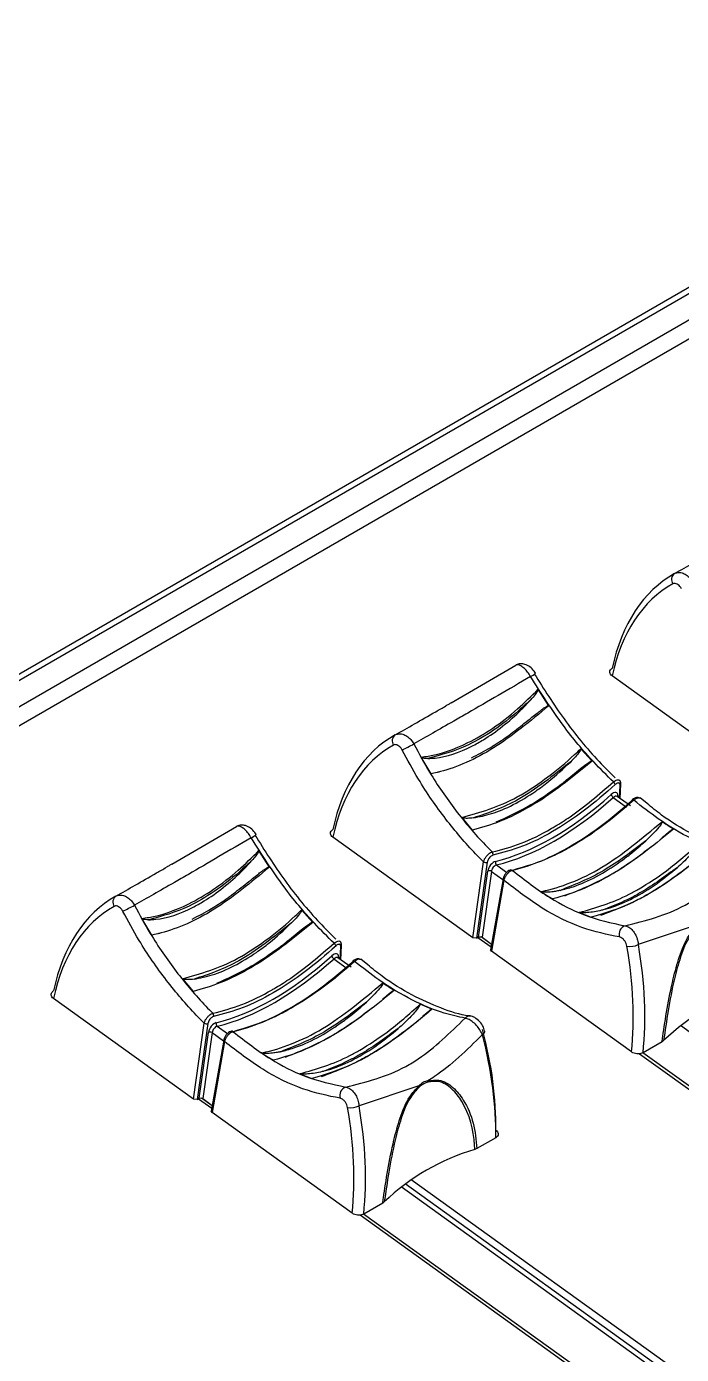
# Model space of a CAD drawing. Header units: inches. Extents: x 1.2 to 43.4, y 1.7 to 28.6.
# Drawn here: x 2.719 to 3.861, y 13.407 to 15.722 of the extents above; entities that cross this region are included whole.
import ezdxf

# ---------------------------------------------------------------- set-up
doc = ezdxf.new("R2010")
doc.units = ezdxf.units.IN
doc.header["$MEASUREMENT"] = 0

msp = doc.modelspace()

# ---------------------------------------------------------------- linework, layer by layer
for p, q in [((1.9331, 14.1474), (12.2427, 20.0989)), ((12.2883, 20.1138), (1.9681, 14.1561)), ((12.3238, 20.0882), (2.0037, 14.1305)), ((12.3361, 20.0625), (2.016, 14.1048)), ((3.4596, 14.5432), (3.5721, 14.6086)), ((3.9844, 14.4145), (3.7402, 14.5902)), ((3.6296, 14.538), (3.6113, 14.5668)), ((3.4066, 14.4486), (3.424, 14.4193)), ((3.7051, 14.4415), (3.6856, 14.4632)), ((3.7543, 14.376), (3.7555, 14.4011)), ((3.7422, 14.378), (3.7654, 14.3614)), ((3.7488, 14.3799), (3.7487, 14.38)), ((3.7719, 14.3633), (3.7488, 14.38)), ((3.7501, 14.3808), (3.75, 14.3791)), ((3.7531, 14.3769), (3.7542, 14.3991)), ((3.801, 14.3676), (3.7888, 14.3773)), ((3.4778, 14.3434), (3.4963, 14.321)), ((2.9725, 14.262), (3.085, 14.3274)), ((3.4973, 14.1333), (3.2531, 14.309)), ((3.1425, 14.2567), (3.1242, 14.2856)), ((3.4973, 14.1333), (3.5159, 14.2658)), ((3.5224, 14.2653), (3.5038, 14.1329)), ((3.507, 14.1348), (3.5232, 14.2499)), ((3.5296, 14.2493), (3.5135, 14.1343)), ((3.5296, 14.2493), (3.5497, 14.2349)), ((3.5387, 14.2606), (3.5566, 14.2476)), ((3.5499, 14.2362), (3.5282, 14.1127)), ((3.5512, 14.2337), (3.5295, 14.1102)), ((3.218, 14.1603), (3.1985, 14.182)), ((3.6828, 14.1776), (3.7035, 14.1694)), ((2.9195, 14.1674), (2.9369, 14.1381)), ((3.8902, 14.1564), (3.7858, 14.1215)), ((3.5038, 14.1329), (3.4973, 14.1333)), ((3.5038, 14.1329), (3.507, 14.1348)), ((3.506, 14.1341), (3.5291, 14.1175)), ((3.5135, 14.1343), (3.507, 14.1348)), ((3.5299, 14.122), (3.5115, 14.1352)), ((3.5135, 14.1343), (3.53, 14.1225)), ((3.263, 14.0996), (3.2629, 14.0979)), ((3.266, 14.0957), (3.267, 14.1179)), ((3.2672, 14.0948), (3.2684, 14.1199)), ((3.5295, 14.1102), (3.5282, 14.1127)), ((3.7738, 13.9345), (3.5295, 14.1102)), ((3.255, 14.0968), (3.2783, 14.0802)), ((3.2617, 14.0987), (3.2616, 14.0988)), ((3.2848, 14.0821), (3.2617, 14.0987)), ((3.3138, 14.0864), (3.3016, 14.0961)), ((2.9907, 14.0621), (3.0092, 14.0398)), ((3.0102, 13.8521), (2.7659, 14.0278)), ((3.4258, 14.0091), (3.4053, 14.0175)), ((3.0102, 13.8521), (3.0288, 13.9846)), ((3.0352, 13.9841), (3.0167, 13.8517)), ((3.0199, 13.8536), (3.0361, 13.9686)), ((3.0425, 13.9681), (3.0264, 13.8531)), ((3.0425, 13.9681), (3.0625, 13.9537)), ((3.0516, 13.9794), (3.0695, 13.9664)), ((3.518, 13.9707), (3.5179, 13.9709)), ((4.9335, 13.2079), (3.8593, 13.9803)), ((3.0628, 13.955), (3.0411, 13.8315)), ((3.0641, 13.9525), (3.0424, 13.829)), ((3.8271, 13.9522), (3.794, 13.9331)), ((3.8299, 13.9544), (3.8271, 13.9522)), ((3.788, 13.9314), (4.8561, 13.1633)), ((4.8606, 13.1659), (3.7937, 13.933)), ((3.1957, 13.8964), (3.2164, 13.8881)), ((3.4031, 13.8752), (3.2987, 13.8403)), ((3.0167, 13.8517), (3.0102, 13.8521)), ((3.0167, 13.8517), (3.0199, 13.8536)), ((3.0189, 13.8529), (3.042, 13.8363)), ((3.0264, 13.8531), (3.0199, 13.8536)), ((3.0428, 13.8408), (3.0243, 13.854)), ((3.0264, 13.8531), (3.0429, 13.8413)), ((3.0424, 13.829), (3.0411, 13.8315)), ((3.2867, 13.6533), (3.0424, 13.829)), ((3.5373, 13.785), (3.5042, 13.7659)), ((3.5042, 13.7659), (3.5006, 13.7643)), ((4.4658, 12.9379), (3.3897, 13.7117)), ((4.4463, 12.9267), (3.3722, 13.6991)), ((4.4541, 12.9312), (3.3791, 13.7043)), ((3.34, 13.671), (3.3069, 13.6519)), ((3.3428, 13.6732), (3.34, 13.671)), ((3.3009, 13.6502), (4.369, 12.8821)), ((4.3735, 12.8847), (3.3066, 13.6518))]:
    msp.add_line(p, q)
at = {"flags": 128}
for points in [[(3.7754, 14.3742), (3.7755, 14.3743), (3.7758, 14.3744), (3.7763, 14.3743), (3.7768, 14.3741), (3.7775, 14.3737), (3.7781, 14.3733)], [(3.2883, 14.093), (3.2884, 14.0931), (3.2887, 14.0932), (3.2892, 14.0931), (3.2897, 14.0929), (3.2903, 14.0925), (3.291, 14.0921)], [(3.5139, 13.9646), (3.5157, 13.9659), (3.517, 13.9672), (3.5178, 13.9685), (3.5181, 13.9698), (3.518, 13.9707)]]:
    msp.add_lwpolyline(points, dxfattribs=at)
for centre, radius, start, end in [((3.8568, 14.758), 0.0131, 127.1627, 213.8876), ((3.5784, 14.627), 0.0428, 297.3123, 310.9936), ((3.3697, 14.4768), 0.0131, 127.1627, 213.8876), ((2.7744, 15.647), 1.329, 296.8121, 297.8003), ((3.7358, 14.3968), 0.0106, 21.5845, 51.6607), ((3.7529, 14.4014), 0.00263, 298.4923, 353.1558), ((3.7481, 14.3865), 0.0103, 199.6556, 235.2354), ((3.7516, 14.3782), 0.00302, 120.5307, 150.5568), ((3.7762, 14.3736), 0.00101, 142.1057, 203.2652), ((3.0913, 14.3458), 0.0428, 297.3117, 310.9942), ((3.5197, 14.2715), 0.00675, 236.3111, 293.6493), ((3.5267, 14.2793), 0.00575, 341.6425, 41.8259), ((3.5422, 14.265), 0.0057, 162.5333, 231.1791), ((3.5259, 14.2437), 0.00675, 56.305, 113.6477), ((3.564, 14.2486), 0.00314, 46.5172, 100.386), ((3.5525, 14.236), 0.00267, 175.7005, 239.3017), ((2.8826, 14.1956), 0.0131, 127.1627, 213.8876), ((2.2872, 15.366), 1.3292, 296.8122, 297.8002), ((3.7678, 14.1395), 0.0157, 108.7615, 197.2764), ((3.2487, 14.1156), 0.0106, 21.5845, 51.6607), ((3.2609, 14.1053), 0.0103, 199.6556, 235.2354), ((3.2645, 14.097), 0.00302, 120.5307, 150.5568), ((3.2658, 14.1202), 0.00263, 298.5011, 353.138), ((3.7714, 14.1513), 0.033, 260.5466, 295.8416), ((3.2891, 14.0924), 0.00101, 142.1057, 203.2652), ((4.0969, 13.674), 0.3872, 106.3815, 133.6131), ((3.0325, 13.9903), 0.00675, 236.3015, 293.6544), ((3.0396, 13.998), 0.00575, 341.6425, 41.8259), ((3.0551, 13.9838), 0.0057, 162.5333, 231.1791), ((3.4916, 13.987), 0.0101, 83.982, 141.2628), ((3.0388, 13.9625), 0.00675, 56.3028, 113.6498), ((3.0769, 13.9674), 0.00314, 46.522, 100.3683), ((3.0654, 13.9548), 0.00267, 175.7005, 239.3017), ((3.2807, 13.8583), 0.0157, 108.7616, 197.2763), ((3.3835, 13.868), 0.0209, 14.7031, 20.0192), ((3.3956, 13.8833), 0.0231, 356.7505, 2.1963), ((3.2843, 13.8701), 0.033, 260.5444, 295.8428), ((3.6098, 13.3928), 0.3872, 106.3815, 133.6131)]:
    msp.add_arc(centre, radius, start, end)
for centre, major_axis, ratio, start_param, end_param in [((4.0809, 14.336), (-0.2278, 0.4346), 0.609477, 0.015514, 0.635757), ((4.0708, 14.3307), (-0.2206, 0.4222), 0.610422, 0.01635, 0.636592), ((3.5937, 14.0548), (-0.2278, 0.4346), 0.609477, 0.015514, 0.635757), ((3.5837, 14.0495), (-0.2206, 0.4222), 0.610422, 0.01635, 0.636592), ((3.6705, 14.6683), (0.2683, 0.3841), 0.513883, 3.664852, 4.283029), ((3.6738, 14.666), (0.2709, 0.3878), 0.513775, 3.664923, 4.2831), ((3.7403, 14.3747), (0.0079, 0.0113), 0.513883, 5.597097, 7.424621), ((3.7435, 14.3724), (0.00521, 0.00757), 0.519406, 6.272431, 7.420905), ((3.5329, 14.2549), (0.0079, 0.0113), 0.513883, 0.52326, 2.350784), ((3.5361, 14.2527), (0.00521, 0.00757), 0.519406, 0.519543, 2.347068), ((3.1066, 13.7736), (-0.2278, 0.4346), 0.609477, 0.015514, 0.635757), ((3.0966, 13.7683), (-0.2206, 0.4222), 0.610422, 0.01635, 0.636592), ((3.1834, 14.3871), (0.2683, 0.3841), 0.513883, 3.664852, 4.283029), ((3.2532, 14.0935), (0.0079, 0.0113), 0.513883, 5.597097, 7.424621), ((3.2564, 14.0912), (0.00521, 0.00757), 0.519406, 6.272431, 7.420905), ((3.3432, 14.2164), (-0.2821, 0.5398), 0.610422, 3.882904, 4.230235), ((3.3533, 14.2217), (-0.2893, 0.5523), 0.609678, 3.882247, 4.229577), ((3.1867, 14.3848), (0.2709, 0.3878), 0.513775, 3.664923, 4.2831), ((3.0458, 13.9737), (0.0079, 0.0113), 0.513883, 0.52326, 2.350784), ((3.049, 13.9715), (0.00521, 0.00757), 0.519406, 0.519543, 2.347068), ((3.0989, 14.0749), (-0.3312, 0.5282), 0.54393, 3.83737, 4.1847), ((3.1091, 14.0813), (-0.324, 0.5157), 0.54313, 3.836956, 4.184286), ((2.8561, 13.9352), (-0.2821, 0.5398), 0.610422, 3.882904, 4.230235), ((2.8662, 13.9405), (-0.2893, 0.5523), 0.609678, 3.882247, 4.229577)]:
    msp.add_ellipse(centre, major_axis=major_axis, ratio=ratio, start_param=start_param, end_param=end_param)
for points, knots in [([(3.8489, 14.7684), (3.8711, 14.781), (3.8979, 14.7963), (3.9313, 14.8155), (3.9372, 14.8189)], [0, 0, 0, 0, 0.8241731, 1, 1, 1, 1]), ([(3.8489, 14.7684), (3.8507, 14.7692), (3.8547, 14.7708), (3.862, 14.7701), (3.8695, 14.7665), (3.8764, 14.7606), (3.8797, 14.7552), (3.8814, 14.7526)], [0, 0, 0, 0, 0.178684, 0.389449, 0.593999, 0.796182, 1, 1, 1, 1]), ([(3.861, 14.742), (3.8602, 14.7434), (3.8586, 14.7461), (3.8553, 14.7492), (3.8518, 14.7511), (3.8485, 14.7517), (3.8468, 14.751), (3.846, 14.7507)], [0, 0, 0, 0, 0.200891, 0.401607, 0.606554, 0.819261, 1, 1, 1, 1]), ([(3.598, 14.589), (3.5963, 14.5917), (3.593, 14.597), (3.587, 14.6035), (3.581, 14.6079), (3.5758, 14.6098), (3.5733, 14.609), (3.5721, 14.6086)], [0, 0, 0, 0, 0.2038182, 0.4060011, 0.6105518, 0.8213159, 1, 1, 1, 1]), ([(3.6062, 14.5946), (3.6056, 14.5958), (3.6032, 14.6001), (3.5971, 14.606), (3.5888, 14.6106), (3.5805, 14.6114), (3.5747, 14.6105), (3.5725, 14.6087), (3.5723, 14.6085)], [0, 0, 0, 0, 0.09342, 0.344969, 0.591027, 0.79106, 0.975795, 1, 1, 1, 1]), ([(3.598, 14.589), (3.5601, 14.5669), (3.5126, 14.5392), (3.4447, 14.5002), (3.4162, 14.4839), (3.3943, 14.4714)], [0, 0, 0, 0, 0.481829, 0.603063, 1, 1, 1, 1]), ([(3.7424, 14.4051), (3.7309, 14.4165), (3.7005, 14.4467), (3.6499, 14.507), (3.6164, 14.5599), (3.598, 14.589)], [0, 0, 0, 0, 0.2158511, 0.5694059, 1, 1, 1, 1]), ([(3.6043, 14.5938), (3.6211, 14.5671), (3.6554, 14.5127), (3.7048, 14.4527), (3.7361, 14.4216), (3.7455, 14.4123)], [0, 0, 0, 0, 0.402745, 0.820823, 1, 1, 1, 1]), ([(3.7402, 14.5902), (3.7392, 14.591), (3.7371, 14.5928), (3.7358, 14.596), (3.7361, 14.5991), (3.7378, 14.6016), (3.7395, 14.6028), (3.7402, 14.6033)], [0, 0, 0, 0, 0.2148098, 0.4296771, 0.6442124, 0.8586116, 1, 1, 1, 1]), ([(3.4066, 14.4486), (3.4108, 14.4491), (3.4366, 14.4521), (3.4927, 14.4715), (3.5598, 14.5163), (3.5993, 14.555), (3.6113, 14.5668)], [0, 0, 0, 0, 0.066937, 0.41117, 0.821319, 1, 1, 1, 1]), ([(3.6113, 14.5668), (3.6114, 14.5667), (3.6114, 14.5665), (3.6114, 14.5658), (3.6105, 14.5634), (3.6068, 14.5583), (3.6031, 14.554), (3.6006, 14.5511)], [0, 0, 0, 0, 0.01315, 0.033536, 0.099382, 0.407963, 1, 1, 1, 1]), ([(3.6006, 14.5511), (3.5927, 14.5437), (3.5568, 14.5101), (3.4929, 14.466), (3.4421, 14.4524), (3.4188, 14.4461)], [0, 0, 0, 0, 0.132151, 0.602041, 1, 1, 1, 1]), ([(3.4188, 14.4461), (3.423, 14.4463), (3.4466, 14.4473), (3.4799, 14.4584), (3.531, 14.4871), (3.5674, 14.5156), (3.5944, 14.5444), (3.6006, 14.5511)], [0, 0, 0, 0, 0.07649, 0.432336, 0.5397206, 0.8933452, 1, 1, 1, 1]), ([(3.4596, 14.5432), (3.4588, 14.5427), (3.4568, 14.5416), (3.4532, 14.5396), (3.4507, 14.5381), (3.4501, 14.5377)], [0, 0, 0, 0, 0.350005, 0.8346426, 1, 1, 1, 1]), ([(3.3618, 14.4872), (3.3839, 14.4998), (3.4108, 14.5151), (3.4442, 14.5343), (3.4501, 14.5377)], [0, 0, 0, 0, 0.8241731, 1, 1, 1, 1]), ([(3.6296, 14.538), (3.5974, 14.5113), (3.5327, 14.4577), (3.4674, 14.4299), (3.4331, 14.4212), (3.4276, 14.42), (3.424, 14.4193)], [0, 0, 0, 0, 0.45231, 0.909806, 0.941019, 1, 1, 1, 1]), ([(3.5537, 14.4819), (3.5559, 14.4835), (3.5669, 14.4916), (3.5823, 14.5037), (3.5988, 14.5169), (3.6083, 14.5245), (3.6149, 14.5295), (3.6194, 14.5328), (3.6224, 14.5349), (3.6246, 14.5363), (3.626, 14.5371), (3.6271, 14.5376), (3.6278, 14.538), (3.6284, 14.5381), (3.6289, 14.5382), (3.6292, 14.5382), (3.6294, 14.5381), (3.6295, 14.538), (3.6296, 14.538), (3.6296, 14.538)], [0, 0, 0, 0, 0.091008, 0.455537, 0.633539, 0.753181, 0.833286, 0.886891, 0.922833, 0.947014, 0.963371, 0.974516, 0.982187, 0.987543, 0.993247, 0.995589, 0.997955, 0.99954, 1, 1, 1, 1]), ([(3.3739, 14.4608), (3.3731, 14.4622), (3.3715, 14.4649), (3.3682, 14.468), (3.3647, 14.4699), (3.3614, 14.4705), (3.3597, 14.4698), (3.3589, 14.4695)], [0, 0, 0, 0, 0.2008913, 0.4016064, 0.6065536, 0.8192615, 1, 1, 1, 1]), ([(3.3618, 14.4872), (3.3636, 14.488), (3.3676, 14.4896), (3.3748, 14.4889), (3.3824, 14.4853), (3.3893, 14.4794), (3.3926, 14.474), (3.3943, 14.4714)], [0, 0, 0, 0, 0.178684, 0.389448, 0.593999, 0.796182, 1, 1, 1, 1]), ([(3.3943, 14.4714), (3.4033, 14.4548), (3.4251, 14.4145), (3.4666, 14.3544), (3.5046, 14.3096), (3.527, 14.2872), (3.531, 14.2831)], [0, 0, 0, 0, 0.236391, 0.574704, 0.922829, 1, 1, 1, 1]), ([(3.4947, 14.4473), (3.5059, 14.453), (3.5253, 14.4628), (3.5452, 14.4762), (3.5537, 14.4819)], [0, 0, 0, 0, 0.575005, 1, 1, 1, 1]), ([(3.5159, 14.2658), (3.5113, 14.2705), (3.4884, 14.2934), (3.4488, 14.34), (3.406, 14.4017), (3.3831, 14.4438), (3.3739, 14.4608)], [0, 0, 0, 0, 0.0850769, 0.420491, 0.7656323, 1, 1, 1, 1]), ([(3.4188, 14.4461), (3.4169, 14.4462), (3.4132, 14.4463), (3.4093, 14.4466), (3.4071, 14.448), (3.4068, 14.4483), (3.4066, 14.4485), (3.4066, 14.4486)], [0, 0, 0, 0, 0.465904, 0.933711, 0.960503, 0.987533, 1, 1, 1, 1]), ([(3.4778, 14.3434), (3.5097, 14.3521), (3.5436, 14.3614), (3.6102, 14.3994), (3.6482, 14.4276), (3.6819, 14.4597), (3.6856, 14.4632)], [0, 0, 0, 0, 0.473156, 0.503815, 0.946372, 1, 1, 1, 1]), ([(3.6856, 14.4632), (3.6856, 14.4631), (3.6857, 14.463), (3.6857, 14.4626), (3.6854, 14.4611), (3.6824, 14.4563), (3.6764, 14.4491), (3.6707, 14.4433), (3.668, 14.4405)], [0, 0, 0, 0, 0.007106, 0.017077, 0.044401, 0.156017, 0.599108, 1, 1, 1, 1]), ([(3.7051, 14.4415), (3.6742, 14.4162), (3.6384, 14.3869), (3.5848, 14.355), (3.5447, 14.3346), (3.5122, 14.3255), (3.4963, 14.321)], [0, 0, 0, 0, 0.428705, 0.496172, 0.752972, 1, 1, 1, 1]), ([(3.668, 14.4405), (3.6373, 14.416), (3.5797, 14.3699), (3.5241, 14.3513), (3.4982, 14.3425)], [0, 0, 0, 0, 0.533598, 1, 1, 1, 1]), ([(3.4982, 14.3425), (3.5086, 14.3446), (3.5428, 14.3514), (3.5884, 14.3753), (3.635, 14.4097), (3.6551, 14.4285), (3.668, 14.4405)], [0, 0, 0, 0, 0.1942231, 0.6419527, 0.7712901, 1, 1, 1, 1]), ([(3.6514, 14.4012), (3.6536, 14.4029), (3.6646, 14.4118), (3.6787, 14.4235), (3.6922, 14.4341), (3.6972, 14.4377), (3.6996, 14.4393), (3.7012, 14.4403), (3.7024, 14.4409), (3.7032, 14.4413), (3.7038, 14.4415), (3.7043, 14.4417), (3.7047, 14.4416), (3.705, 14.4416), (3.7051, 14.4415), (3.7051, 14.4415)], [0, 0, 0, 0, 0.129537, 0.648393, 0.820161, 0.877621, 0.916415, 0.942711, 0.960625, 0.972933, 0.981482, 0.990418, 0.994075, 0.997767, 1, 1, 1, 1]), ([(3.531, 14.2831), (3.5476, 14.2874), (3.5807, 14.296), (3.6184, 14.3148), (3.6471, 14.3316), (3.6834, 14.3545), (3.7172, 14.3835), (3.7424, 14.4051)], [0, 0, 0, 0, 0.24841, 0.496821, 0.527006, 0.647843, 1, 1, 1, 1]), ([(3.7457, 14.4007), (3.7279, 14.3851), (3.6917, 14.3535), (3.6369, 14.3177), (3.5827, 14.2906), (3.5492, 14.2819), (3.5322, 14.2774)], [0, 0, 0, 0, 0.247957, 0.503298, 0.748099, 1, 1, 1, 1]), ([(3.5378, 14.3354), (3.5563, 14.3438), (3.5794, 14.3543), (3.6177, 14.3772), (3.637, 14.3909), (3.6514, 14.4012)], [0, 0, 0, 0, 0.499888, 0.626785, 1, 1, 1, 1]), ([(3.7424, 14.4051), (3.7435, 14.406), (3.7458, 14.4078), (3.749, 14.4091), (3.7515, 14.4093), (3.7525, 14.4084), (3.7529, 14.4081)], [0, 0, 0, 0, 0.267157, 0.534214, 0.800947, 1, 1, 1, 1]), ([(3.7542, 14.3991), (3.7542, 14.3996), (3.7541, 14.4008), (3.7535, 14.4024), (3.7521, 14.4034), (3.7502, 14.4034), (3.7479, 14.4026), (3.7464, 14.4013), (3.7457, 14.4007)], [0, 0, 0, 0, 0.108565, 0.292192, 0.471515, 0.64789, 0.823949, 1, 1, 1, 1]), ([(3.7529, 14.4081), (3.7531, 14.408), (3.7534, 14.4079), (3.7535, 14.4076), (3.7535, 14.4075)], [0, 0, 0, 0, 0.725023, 1, 1, 1, 1]), ([(3.7554, 14.4011), (3.7555, 14.4013), (3.7558, 14.4028), (3.755, 14.4052), (3.754, 14.4076), (3.753, 14.4082), (3.753, 14.4082)], [0, 0, 0, 0, 0.065464, 0.570668, 0.989155, 1, 1, 1, 1]), ([(3.7886, 14.3764), (3.7886, 14.3765), (3.7879, 14.3774), (3.7856, 14.3781), (3.7825, 14.3782), (3.7792, 14.377), (3.7767, 14.3756), (3.7755, 14.3743), (3.7754, 14.3742)], [0, 0, 0, 0, 0.020723, 0.241934, 0.444686, 0.678763, 0.982522, 1, 1, 1, 1]), ([(3.7883, 14.3767), (3.7877, 14.377), (3.7863, 14.3776), (3.7832, 14.3768), (3.7804, 14.3752), (3.7787, 14.3737), (3.7781, 14.3733)], [0, 0, 0, 0, 0.272882, 0.566365, 0.859063, 1, 1, 1, 1]), ([(3.5612, 14.2496), (3.5775, 14.2541), (3.6106, 14.2632), (3.6642, 14.2901), (3.7198, 14.3259), (3.7566, 14.3573), (3.7753, 14.3732)], [0, 0, 0, 0, 0.243756, 0.494258, 0.743515, 1, 1, 1, 1]), ([(3.7781, 14.3733), (3.7599, 14.3577), (3.7235, 14.3267), (3.6844, 14.3014), (3.6554, 14.2851), (3.6202, 14.2667), (3.5891, 14.2576), (3.5662, 14.2509)], [0, 0, 0, 0, 0.252922, 0.505843, 0.535964, 0.656537, 1, 1, 1, 1]), ([(3.9709, 14.2745), (3.9589, 14.2771), (3.9292, 14.2835), (3.8785, 14.3047), (3.8256, 14.3358), (3.7922, 14.3622), (3.7781, 14.3733)], [0, 0, 0, 0, 0.196947, 0.486123, 0.783684, 1, 1, 1, 1]), ([(3.9799, 14.2785), (3.979, 14.2785), (3.9632, 14.2797), (3.9289, 14.2912), (3.8783, 14.3139), (3.835, 14.3399), (3.8094, 14.3608), (3.801, 14.3676)], [0, 0, 0, 0, 0.016399, 0.300191, 0.579937, 0.861129, 1, 1, 1, 1]), ([(3.4982, 14.3425), (3.4963, 14.3423), (3.4928, 14.3419), (3.4883, 14.3417), (3.485, 14.3417), (3.4827, 14.3419), (3.4812, 14.3421), (3.4801, 14.3423), (3.4794, 14.3425), (3.4788, 14.3427), (3.4783, 14.3429), (3.478, 14.3431), (3.4779, 14.3433), (3.4778, 14.3433), (3.4778, 14.3434)], [0, 0, 0, 0, 0.2985047, 0.5281948, 0.683025, 0.7873198, 0.8575989, 0.9050405, 0.9371795, 0.9591206, 0.9814296, 0.9901983, 0.9968866, 1, 1, 1, 1]), ([(3.616, 14.214), (3.6165, 14.2141), (3.6333, 14.2175), (3.6683, 14.2283), (3.7391, 14.2624), (3.7922, 14.3067), (3.8271, 14.3359)], [0, 0, 0, 0, 0.007573, 0.255601, 0.510613, 1, 1, 1, 1]), ([(3.8271, 14.3359), (3.8271, 14.3358), (3.8272, 14.3357), (3.8273, 14.3355), (3.8272, 14.3346), (3.8256, 14.3314), (3.8169, 14.3198), (3.8069, 14.3103), (3.7989, 14.3026)], [0, 0, 0, 0, 0.0044364, 0.0101614, 0.020993, 0.0680589, 0.2539995, 1, 1, 1, 1]), ([(3.8471, 14.3228), (3.8466, 14.3231), (3.8406, 14.3268), (3.8339, 14.3312), (3.8277, 14.3354), (3.8271, 14.3359)], [0, 0, 0, 0, 0.066272, 0.901769, 1, 1, 1, 1]), ([(3.1109, 14.3078), (3.0729, 14.2857), (3.0255, 14.258), (2.9576, 14.219), (2.929, 14.2027), (2.9071, 14.1902)], [0, 0, 0, 0, 0.481827, 0.603063, 1, 1, 1, 1]), ([(3.1109, 14.3078), (3.1092, 14.3104), (3.1059, 14.3158), (3.0999, 14.3223), (3.0939, 14.3267), (3.0887, 14.3286), (3.0862, 14.3278), (3.085, 14.3274)], [0, 0, 0, 0, 0.2038182, 0.4060011, 0.6105518, 0.8213159, 1, 1, 1, 1]), ([(3.1191, 14.3134), (3.1185, 14.3146), (3.1161, 14.3189), (3.11, 14.3248), (3.1017, 14.3294), (3.0934, 14.3302), (3.0876, 14.3293), (3.0854, 14.3275), (3.0852, 14.3273)], [0, 0, 0, 0, 0.09342, 0.344968, 0.591023, 0.791061, 0.975795, 1, 1, 1, 1]), ([(3.2553, 14.1239), (3.2438, 14.1353), (3.2134, 14.1655), (3.1628, 14.2258), (3.1293, 14.2787), (3.1109, 14.3078)], [0, 0, 0, 0, 0.2158511, 0.5694059, 1, 1, 1, 1]), ([(3.1172, 14.3126), (3.134, 14.2859), (3.1683, 14.2315), (3.2177, 14.1715), (3.249, 14.1404), (3.2584, 14.131)], [0, 0, 0, 0, 0.402745, 0.820823, 1, 1, 1, 1]), ([(3.2531, 14.309), (3.252, 14.3098), (3.25, 14.3116), (3.2487, 14.3148), (3.249, 14.3179), (3.2507, 14.3204), (3.2524, 14.3216), (3.2531, 14.322)], [0, 0, 0, 0, 0.214805, 0.429667, 0.644197, 0.858591, 1, 1, 1, 1]), ([(3.8471, 14.3228), (3.8165, 14.2979), (3.7798, 14.268), (3.7284, 14.2374), (3.6873, 14.2161), (3.655, 14.2066), (3.6365, 14.2012)], [0, 0, 0, 0, 0.420319, 0.505078, 0.717722, 1, 1, 1, 1]), ([(3.8268, 14.3075), (3.8281, 14.3087), (3.831, 14.3112), (3.8351, 14.3148), (3.8388, 14.3177), (3.8413, 14.3197), (3.843, 14.321), (3.8443, 14.3218), (3.8451, 14.3223), (3.8458, 14.3227), (3.8464, 14.3229), (3.8467, 14.3229), (3.8469, 14.3229), (3.847, 14.3229), (3.8471, 14.3228)], [0, 0, 0, 0, 0.2063473, 0.4629406, 0.6361639, 0.7532427, 0.8325626, 0.8865078, 0.9234134, 0.9489078, 0.9755105, 0.9861402, 0.9949405, 1, 1, 1, 1]), ([(2.9195, 14.1674), (2.9237, 14.1679), (2.9495, 14.1709), (3.0056, 14.1903), (3.0727, 14.2351), (3.1122, 14.2738), (3.1242, 14.2856)], [0, 0, 0, 0, 0.066937, 0.41117, 0.821319, 1, 1, 1, 1]), ([(3.1242, 14.2856), (3.1242, 14.2855), (3.1243, 14.2853), (3.1243, 14.2846), (3.1234, 14.2822), (3.1197, 14.2771), (3.116, 14.2727), (3.1135, 14.2699)], [0, 0, 0, 0, 0.01315, 0.033537, 0.099384, 0.407973, 1, 1, 1, 1]), ([(3.7989, 14.3026), (3.7743, 14.2838), (3.7239, 14.2453), (3.6747, 14.226), (3.6494, 14.2161)], [0, 0, 0, 0, 0.4879746, 1, 1, 1, 1]), ([(3.6494, 14.2161), (3.6569, 14.2181), (3.6903, 14.227), (3.7326, 14.2499), (3.7752, 14.2817), (3.7899, 14.2947), (3.7989, 14.3026)], [0, 0, 0, 0, 0.156722, 0.702166, 0.818098, 1, 1, 1, 1]), ([(3.6578, 14.2068), (3.6829, 14.2169), (3.7139, 14.2293), (3.7678, 14.2616), (3.7955, 14.2826), (3.817, 14.2988)], [0, 0, 0, 0, 0.491015, 0.605204, 1, 1, 1, 1]), ([(3.6828, 14.1776), (3.7115, 14.1859), (3.7457, 14.1957), (3.7973, 14.2245), (3.8386, 14.2512), (3.8733, 14.2818), (3.8924, 14.2987)], [0, 0, 0, 0, 0.422732, 0.503535, 0.726272, 1, 1, 1, 1]), ([(3.9129, 14.2903), (3.8955, 14.2754), (3.8606, 14.2458), (3.8232, 14.2212), (3.7952, 14.205), (3.7588, 14.1856), (3.7272, 14.1763), (3.7035, 14.1694)], [0, 0, 0, 0, 0.242688, 0.485373, 0.515757, 0.637392, 1, 1, 1, 1]), ([(3.8924, 14.2987), (3.8924, 14.2987), (3.8925, 14.2986), (3.8926, 14.2984), (3.8926, 14.2979), (3.8917, 14.2958), (3.886, 14.2878), (3.8733, 14.2736), (3.8609, 14.2624), (3.854, 14.2563)], [0, 0, 0, 0, 0.003019, 0.006719, 0.013209, 0.034271, 0.132438, 0.522421, 1, 1, 1, 1]), ([(3.1135, 14.2699), (3.1056, 14.2625), (3.0696, 14.2289), (3.0058, 14.1848), (2.955, 14.1712), (2.9317, 14.1649)], [0, 0, 0, 0, 0.132153, 0.602041, 1, 1, 1, 1]), ([(2.9317, 14.1649), (2.9359, 14.1651), (2.9595, 14.1661), (2.9928, 14.1772), (3.0439, 14.2059), (3.0803, 14.2344), (3.1073, 14.2632), (3.1135, 14.2699)], [0, 0, 0, 0, 0.07649, 0.432335, 0.53972, 0.893344, 1, 1, 1, 1]), ([(2.9725, 14.262), (2.9717, 14.2615), (2.9697, 14.2604), (2.9661, 14.2584), (2.9636, 14.2569), (2.9629, 14.2565)], [0, 0, 0, 0, 0.350005, 0.8346426, 1, 1, 1, 1]), ([(3.5159, 14.2658), (3.5163, 14.2672), (3.5171, 14.2698), (3.5196, 14.2741), (3.5227, 14.2779), (3.5263, 14.281), (3.5291, 14.2826), (3.5306, 14.283), (3.531, 14.2831)], [0, 0, 0, 0, 0.186973, 0.374492, 0.560672, 0.743139, 0.921853, 1, 1, 1, 1]), ([(3.5322, 14.2774), (3.5319, 14.2774), (3.5309, 14.2771), (3.5289, 14.276), (3.5266, 14.2739), (3.5245, 14.2712), (3.523, 14.2681), (3.5226, 14.2662), (3.5224, 14.2653)], [0, 0, 0, 0, 0.077735, 0.255453, 0.437193, 0.623379, 0.811728, 1, 1, 1, 1]), ([(3.7205, 14.1728), (3.7485, 14.1834), (3.8025, 14.2039), (3.8605, 14.2484), (3.8884, 14.2698)], [0, 0, 0, 0, 0.517847, 1, 1, 1, 1]), ([(3.7628, 14.1544), (3.7981, 14.1632), (3.841, 14.1739), (3.9112, 14.2167), (3.9444, 14.2488), (3.9709, 14.2745)], [0, 0, 0, 0, 0.482262, 0.585618, 1, 1, 1, 1]), ([(2.8747, 14.206), (2.8968, 14.2186), (2.9237, 14.2339), (2.9571, 14.2531), (2.9629, 14.2565)], [0, 0, 0, 0, 0.8241731, 1, 1, 1, 1]), ([(3.1425, 14.2567), (3.1103, 14.2301), (3.0456, 14.1765), (2.9803, 14.1487), (2.946, 14.14), (2.9405, 14.1388), (2.9369, 14.1381)], [0, 0, 0, 0, 0.45231, 0.909806, 0.941019, 1, 1, 1, 1]), ([(3.0665, 14.2007), (3.0687, 14.2023), (3.0798, 14.2104), (3.0952, 14.2225), (3.1117, 14.2357), (3.1212, 14.2433), (3.1278, 14.2483), (3.1323, 14.2516), (3.1353, 14.2537), (3.1375, 14.2551), (3.1389, 14.2559), (3.14, 14.2564), (3.1407, 14.2567), (3.1413, 14.2569), (3.1418, 14.257), (3.1421, 14.257), (3.1423, 14.2569), (3.1424, 14.2568), (3.1425, 14.2568), (3.1425, 14.2567)], [0, 0, 0, 0, 0.091008, 0.455542, 0.633539, 0.753181, 0.833286, 0.886891, 0.922833, 0.947014, 0.963371, 0.974516, 0.982187, 0.987543, 0.993247, 0.995589, 0.997955, 0.99954, 1, 1, 1, 1]), ([(3.5635, 14.2515), (3.563, 14.2515), (3.5612, 14.2513), (3.5582, 14.2493), (3.5545, 14.2459), (3.5515, 14.2413), (3.55, 14.2379), (3.5499, 14.2363), (3.5499, 14.2362)], [0, 0, 0, 0, 0.074045, 0.270457, 0.511224, 0.746673, 0.985225, 1, 1, 1, 1]), ([(3.5662, 14.2509), (3.5651, 14.2505), (3.5629, 14.2498), (3.5594, 14.2472), (3.5561, 14.2437), (3.5534, 14.2396), (3.5518, 14.2362), (3.5513, 14.2343), (3.5512, 14.2337)], [0, 0, 0, 0, 0.18149, 0.362963, 0.544428, 0.726215, 0.908502, 1, 1, 1, 1]), ([(3.5662, 14.2509), (3.5879, 14.2341), (3.6288, 14.2026), (3.6958, 14.1688), (3.7388, 14.1595), (3.7628, 14.1544)], [0, 0, 0, 0, 0.334741, 0.629277, 1, 1, 1, 1]), ([(3.7277, 14.1831), (3.7307, 14.184), (3.7597, 14.1928), (3.8032, 14.2149), (3.8422, 14.2466), (3.854, 14.2563)], [0, 0, 0, 0, 0.073059, 0.718365, 1, 1, 1, 1]), ([(3.854, 14.2563), (3.8329, 14.2408), (3.806, 14.2211), (3.7637, 14.1978), (3.7429, 14.1893), (3.7277, 14.1831)], [0, 0, 0, 0, 0.497033, 0.634013, 1, 1, 1, 1]), ([(3.7528, 14.1349), (3.7312, 14.1393), (3.6871, 14.1485), (3.6182, 14.1821), (3.5734, 14.2166), (3.5512, 14.2337)], [0, 0, 0, 0, 0.327407, 0.667082, 1, 1, 1, 1]), ([(3.6494, 14.2161), (3.6474, 14.2157), (3.6426, 14.2146), (3.6359, 14.2136), (3.6298, 14.2131), (3.6257, 14.213), (3.6228, 14.213), (3.6207, 14.2131), (3.6193, 14.2132), (3.6183, 14.2133), (3.6175, 14.2135), (3.6169, 14.2136), (3.6165, 14.2137), (3.6162, 14.2138), (3.616, 14.2139), (3.616, 14.2139), (3.616, 14.214)], [0, 0, 0, 0, 0.190855, 0.45332, 0.63018, 0.749414, 0.829903, 0.884355, 0.921315, 0.946527, 0.963861, 0.980073, 0.988475, 0.994452, 0.998622, 1, 1, 1, 1]), ([(2.8747, 14.206), (2.8765, 14.2068), (2.8805, 14.2084), (2.8877, 14.2077), (2.8953, 14.2041), (2.9022, 14.1982), (2.9055, 14.1928), (2.9071, 14.1902)], [0, 0, 0, 0, 0.1786841, 0.3894482, 0.5939989, 0.7961818, 1, 1, 1, 1]), ([(3.0076, 14.1661), (3.0188, 14.1718), (3.0381, 14.1816), (3.0581, 14.195), (3.0665, 14.2007)], [0, 0, 0, 0, 0.575005, 1, 1, 1, 1]), ([(3.616, 14.214), (3.6165, 14.2136), (3.6228, 14.2095), (3.6297, 14.2052), (3.636, 14.2016), (3.6365, 14.2012)], [0, 0, 0, 0, 0.082514, 0.920632, 1, 1, 1, 1]), ([(2.8868, 14.1796), (2.886, 14.181), (2.8844, 14.1837), (2.8811, 14.1868), (2.8776, 14.1887), (2.8743, 14.1893), (2.8726, 14.1886), (2.8717, 14.1883)], [0, 0, 0, 0, 0.200892, 0.401607, 0.606554, 0.819262, 1, 1, 1, 1]), ([(3.0288, 13.9846), (3.0242, 13.9893), (3.0013, 14.0122), (2.9617, 14.0588), (2.9189, 14.1205), (2.896, 14.1626), (2.8868, 14.1796)], [0, 0, 0, 0, 0.085077, 0.420491, 0.765632, 1, 1, 1, 1]), ([(2.9071, 14.1902), (2.9161, 14.1736), (2.938, 14.1333), (2.9795, 14.0732), (3.0175, 14.0284), (3.0398, 14.0059), (3.0439, 14.0019)], [0, 0, 0, 0, 0.236391, 0.574704, 0.922829, 1, 1, 1, 1]), ([(2.9907, 14.0621), (3.0225, 14.0709), (3.0565, 14.0802), (3.1231, 14.1182), (3.1611, 14.1464), (3.1948, 14.1785), (3.1985, 14.182)], [0, 0, 0, 0, 0.473154, 0.503813, 0.94637, 1, 1, 1, 1]), ([(3.1985, 14.182), (3.1985, 14.1819), (3.1986, 14.1818), (3.1986, 14.1813), (3.1983, 14.1799), (3.1953, 14.1751), (3.1893, 14.1679), (3.1836, 14.1621), (3.1808, 14.1593)], [0, 0, 0, 0, 0.007109, 0.017072, 0.044408, 0.156022, 0.59911, 1, 1, 1, 1]), ([(3.7277, 14.1831), (3.7257, 14.1825), (3.7154, 14.1797), (3.7038, 14.1777), (3.6929, 14.1771), (3.6899, 14.1771), (3.6878, 14.1771), (3.6864, 14.1772), (3.6853, 14.1772), (3.6846, 14.1773), (3.684, 14.1774), (3.6835, 14.1774), (3.6831, 14.1775), (3.6829, 14.1776), (3.6828, 14.1776), (3.6828, 14.1776)], [0, 0, 0, 0, 0.143512, 0.718436, 0.80889, 0.869845, 0.911035, 0.938984, 0.958071, 0.971196, 0.980339, 0.99011, 0.994048, 0.998029, 1, 1, 1, 1]), ([(3.7035, 14.1694), (3.7035, 14.1694), (3.7033, 14.1694), (3.7033, 14.1695), (3.7035, 14.1697), (3.7044, 14.17), (3.7054, 14.1701), (3.7059, 14.1702)], [0, 0, 0, 0, 0.030353, 0.072713, 0.186495, 0.640484, 1, 1, 1, 1]), ([(2.9317, 14.1649), (2.9298, 14.165), (2.9261, 14.1651), (2.9222, 14.1654), (2.92, 14.1668), (2.9197, 14.1671), (2.9195, 14.1673), (2.9195, 14.1674)], [0, 0, 0, 0, 0.465904, 0.933711, 0.960503, 0.987533, 1, 1, 1, 1]), ([(3.218, 14.1603), (3.187, 14.135), (3.1512, 14.1057), (3.0977, 14.0738), (3.0576, 14.0534), (3.0251, 14.0442), (3.0092, 14.0398)], [0, 0, 0, 0, 0.428706, 0.496172, 0.75297, 1, 1, 1, 1]), ([(3.1808, 14.1593), (3.1501, 14.1348), (3.0926, 14.0887), (3.037, 14.07), (3.0111, 14.0613)], [0, 0, 0, 0, 0.533598, 1, 1, 1, 1]), ([(3.0111, 14.0613), (3.0215, 14.0634), (3.0557, 14.0702), (3.1013, 14.0941), (3.1479, 14.1285), (3.168, 14.1473), (3.1808, 14.1593)], [0, 0, 0, 0, 0.1942231, 0.6419527, 0.7712901, 1, 1, 1, 1]), ([(3.1643, 14.12), (3.1665, 14.1217), (3.1775, 14.1306), (3.1916, 14.1423), (3.2051, 14.1529), (3.2101, 14.1565), (3.2124, 14.1581), (3.2141, 14.1591), (3.2152, 14.1597), (3.2161, 14.1601), (3.2167, 14.1603), (3.2172, 14.1604), (3.2176, 14.1604), (3.2178, 14.1604), (3.2179, 14.1603), (3.218, 14.1603)], [0, 0, 0, 0, 0.129537, 0.648393, 0.820161, 0.877621, 0.916415, 0.942711, 0.960625, 0.972933, 0.981482, 0.990418, 0.994075, 0.997767, 1, 1, 1, 1]), ([(3.7628, 14.1544), (3.7645, 14.154), (3.7684, 14.153), (3.7746, 14.1483), (3.7803, 14.1408), (3.7841, 14.1319), (3.7855, 14.1252), (3.7858, 14.122), (3.7858, 14.1215)], [0, 0, 0, 0, 0.155397, 0.361998, 0.574133, 0.787347, 0.968028, 1, 1, 1, 1]), ([(3.8271, 13.9522), (3.8275, 13.9552), (3.8326, 13.9888), (3.8401, 14.0395), (3.8568, 14.1005), (3.8706, 14.1352), (3.8846, 14.1503), (3.8902, 14.1564)], [0, 0, 0, 0, 0.047044, 0.53055, 0.70693, 0.883364, 1, 1, 1, 1]), ([(3.8908, 14.1545), (3.8854, 14.1486), (3.8719, 14.1338), (3.8586, 14.0998), (3.8467, 14.0556), (3.8374, 14.0053), (3.8324, 13.9714), (3.8299, 13.9544)], [0, 0, 0, 0, 0.114746, 0.290046, 0.466605, 0.73294, 1, 1, 1, 1]), ([(3.0439, 14.0019), (3.0605, 14.0062), (3.0936, 14.0148), (3.1313, 14.0336), (3.16, 14.0504), (3.1963, 14.0733), (3.2301, 14.1023), (3.2553, 14.1239)], [0, 0, 0, 0, 0.24841, 0.496821, 0.527006, 0.647843, 1, 1, 1, 1]), ([(3.2553, 14.1239), (3.2564, 14.1248), (3.2587, 14.1266), (3.2619, 14.1279), (3.2644, 14.1281), (3.2654, 14.1272), (3.2658, 14.1269)], [0, 0, 0, 0, 0.267157, 0.534214, 0.800947, 1, 1, 1, 1]), ([(3.267, 14.1179), (3.267, 14.1184), (3.267, 14.1196), (3.2664, 14.1212), (3.265, 14.1222), (3.2631, 14.1222), (3.2608, 14.1214), (3.2593, 14.1201), (3.2586, 14.1195)], [0, 0, 0, 0, 0.108565, 0.292192, 0.471515, 0.64789, 0.823949, 1, 1, 1, 1]), ([(3.2658, 14.1269), (3.266, 14.1268), (3.2663, 14.1267), (3.2664, 14.1264), (3.2664, 14.1263)], [0, 0, 0, 0, 0.725023, 1, 1, 1, 1]), ([(3.2683, 14.1199), (3.2684, 14.1201), (3.2686, 14.1216), (3.2679, 14.124), (3.2669, 14.1264), (3.2659, 14.127), (3.2659, 14.127)], [0, 0, 0, 0, 0.065464, 0.570668, 0.989155, 1, 1, 1, 1]), ([(3.766, 14.1187), (3.7656, 14.1203), (3.7648, 14.1235), (3.7622, 14.1281), (3.759, 14.1319), (3.7557, 14.1342), (3.7537, 14.1347), (3.7528, 14.1349)], [0, 0, 0, 0, 0.214993, 0.430066, 0.642162, 0.846827, 1, 1, 1, 1]), ([(3.2586, 14.1195), (3.2408, 14.1039), (3.2046, 14.0722), (3.1498, 14.0365), (3.0955, 14.0094), (3.0621, 14.0007), (3.0451, 13.9962)], [0, 0, 0, 0, 0.247955, 0.503298, 0.748099, 1, 1, 1, 1]), ([(3.0507, 14.0542), (3.0692, 14.0626), (3.0923, 14.0731), (3.1306, 14.096), (3.1499, 14.1097), (3.1643, 14.12)], [0, 0, 0, 0, 0.499888, 0.626785, 1, 1, 1, 1]), ([(3.0741, 13.9684), (3.0904, 13.9729), (3.1235, 13.982), (3.1771, 14.0089), (3.2327, 14.0447), (3.2695, 14.0761), (3.2882, 14.092)], [0, 0, 0, 0, 0.243756, 0.494258, 0.743515, 1, 1, 1, 1]), ([(3.291, 14.0921), (3.2728, 14.0765), (3.2364, 14.0455), (3.1973, 14.0202), (3.1683, 14.0039), (3.133, 13.9855), (3.102, 13.9764), (3.079, 13.9697)], [0, 0, 0, 0, 0.252922, 0.505843, 0.535964, 0.656537, 1, 1, 1, 1]), ([(3.3015, 14.0952), (3.3015, 14.0953), (3.3007, 14.0962), (3.2985, 14.0969), (3.2954, 14.097), (3.2921, 14.0958), (3.2896, 14.0944), (3.2884, 14.0931), (3.2883, 14.093)], [0, 0, 0, 0, 0.020724, 0.241916, 0.444702, 0.678784, 0.98255, 1, 1, 1, 1]), ([(3.3012, 14.0955), (3.3006, 14.0957), (3.2992, 14.0964), (3.2961, 14.0956), (3.2932, 14.094), (3.2916, 14.0925), (3.291, 14.0921)], [0, 0, 0, 0, 0.272882, 0.566365, 0.859063, 1, 1, 1, 1]), ([(3.4838, 13.9933), (3.4718, 13.9959), (3.442, 14.0023), (3.3914, 14.0235), (3.3385, 14.0546), (3.3051, 14.081), (3.291, 14.0921)], [0, 0, 0, 0, 0.196947, 0.486123, 0.783684, 1, 1, 1, 1]), ([(3.4928, 13.9973), (3.4919, 13.9973), (3.4761, 13.9985), (3.4418, 14.01), (3.3912, 14.0327), (3.3479, 14.0587), (3.3223, 14.0795), (3.3138, 14.0864)], [0, 0, 0, 0, 0.016399, 0.300191, 0.579937, 0.861129, 1, 1, 1, 1]), ([(3.0111, 14.0613), (3.0091, 14.0611), (3.0057, 14.0607), (3.0012, 14.0605), (2.9979, 14.0605), (2.9956, 14.0607), (2.9941, 14.0609), (2.993, 14.0611), (2.9922, 14.0613), (2.9917, 14.0615), (2.9912, 14.0617), (2.9909, 14.0619), (2.9908, 14.062), (2.9907, 14.0621), (2.9907, 14.0621)], [0, 0, 0, 0, 0.298505, 0.528196, 0.683026, 0.787321, 0.8576, 0.905027, 0.937181, 0.959122, 0.981431, 0.990199, 0.996888, 1, 1, 1, 1]), ([(3.1288, 13.9327), (3.1293, 13.9328), (3.1462, 13.9363), (3.1812, 13.9471), (3.252, 13.9812), (3.3051, 14.0255), (3.34, 14.0547)], [0, 0, 0, 0, 0.007573, 0.255601, 0.510613, 1, 1, 1, 1]), ([(3.34, 14.0547), (3.34, 14.0546), (3.3401, 14.0545), (3.3402, 14.0543), (3.3401, 14.0534), (3.3385, 14.0502), (3.3298, 14.0386), (3.3198, 14.0291), (3.3118, 14.0214)], [0, 0, 0, 0, 0.004434, 0.010165, 0.020996, 0.068062, 0.254002, 1, 1, 1, 1]), ([(3.36, 14.0416), (3.3595, 14.0419), (3.3535, 14.0456), (3.3468, 14.05), (3.3406, 14.0542), (3.34, 14.0547)], [0, 0, 0, 0, 0.066272, 0.901769, 1, 1, 1, 1]), ([(2.7659, 14.0278), (2.7649, 14.0286), (2.7629, 14.0304), (2.7616, 14.0336), (2.7619, 14.0367), (2.7636, 14.0392), (2.7653, 14.0404), (2.766, 14.0408)], [0, 0, 0, 0, 0.214806, 0.429669, 0.644218, 0.85859, 1, 1, 1, 1]), ([(3.36, 14.0416), (3.3294, 14.0167), (3.2927, 13.9868), (3.2413, 13.9562), (3.2002, 13.9349), (3.1679, 13.9254), (3.1494, 13.92)], [0, 0, 0, 0, 0.420317, 0.505078, 0.717722, 1, 1, 1, 1]), ([(3.3397, 14.0263), (3.341, 14.0275), (3.3439, 14.03), (3.348, 14.0336), (3.3516, 14.0365), (3.3542, 14.0385), (3.3559, 14.0398), (3.3572, 14.0406), (3.358, 14.0411), (3.3587, 14.0415), (3.3592, 14.0417), (3.3596, 14.0417), (3.3598, 14.0417), (3.3599, 14.0416), (3.36, 14.0416)], [0, 0, 0, 0, 0.206347, 0.462959, 0.636182, 0.753243, 0.832563, 0.886508, 0.923413, 0.948908, 0.975511, 0.98614, 0.994941, 1, 1, 1, 1]), ([(3.3118, 14.0214), (3.2872, 14.0026), (3.2368, 13.9641), (3.1875, 13.9448), (3.1623, 13.9349)], [0, 0, 0, 0, 0.487972, 1, 1, 1, 1]), ([(3.1623, 13.9349), (3.1698, 13.9369), (3.2032, 13.9458), (3.2455, 13.9687), (3.288, 14.0005), (3.3028, 14.0135), (3.3118, 14.0214)], [0, 0, 0, 0, 0.156722, 0.702166, 0.818098, 1, 1, 1, 1]), ([(3.1707, 13.9256), (3.1958, 13.9357), (3.2268, 13.9481), (3.2806, 13.9804), (3.3084, 14.0014), (3.3298, 14.0176)], [0, 0, 0, 0, 0.491015, 0.605204, 1, 1, 1, 1]), ([(3.1957, 13.8964), (3.2244, 13.9047), (3.2586, 13.9145), (3.3102, 13.9433), (3.3515, 13.97), (3.3862, 14.0006), (3.4053, 14.0175)], [0, 0, 0, 0, 0.422734, 0.503535, 0.726272, 1, 1, 1, 1]), ([(3.4258, 14.0091), (3.4083, 13.9942), (3.3735, 13.9646), (3.3361, 13.94), (3.3081, 13.9238), (3.2717, 13.9044), (3.2401, 13.8951), (3.2164, 13.8881)], [0, 0, 0, 0, 0.242689, 0.485375, 0.515759, 0.637394, 1, 1, 1, 1]), ([(3.4053, 14.0175), (3.4053, 14.0175), (3.4054, 14.0174), (3.4055, 14.0172), (3.4054, 14.0167), (3.4045, 14.0146), (3.3989, 14.0066), (3.3862, 13.9924), (3.3738, 13.9812), (3.3669, 13.9751)], [0, 0, 0, 0, 0.003019, 0.006719, 0.013209, 0.034271, 0.132438, 0.522421, 1, 1, 1, 1]), ([(3.4057, 13.9927), (3.4064, 13.9933), (3.4089, 13.9956), (3.4127, 13.9991), (3.4168, 14.0026), (3.4196, 14.005), (3.4215, 14.0066), (3.4228, 14.0076), (3.4238, 14.0082), (3.4245, 14.0087), (3.425, 14.009), (3.4254, 14.0091), (3.4256, 14.0091), (3.4257, 14.0091), (3.4258, 14.0091)], [0, 0, 0, 0, 0.110127, 0.400746, 0.596751, 0.728891, 0.817993, 0.878198, 0.919032, 0.946904, 0.97474, 0.985957, 0.995005, 1, 1, 1, 1]), ([(3.0288, 13.9846), (3.0292, 13.986), (3.0299, 13.9886), (3.0325, 13.9929), (3.0356, 13.9967), (3.0392, 13.9998), (3.042, 14.0013), (3.0434, 14.0018), (3.0439, 14.0019)], [0, 0, 0, 0, 0.18697, 0.374491, 0.560688, 0.743137, 0.921852, 1, 1, 1, 1]), ([(3.0451, 13.9962), (3.0448, 13.9962), (3.0437, 13.9959), (3.0418, 13.9948), (3.0395, 13.9927), (3.0374, 13.99), (3.0359, 13.9869), (3.0355, 13.985), (3.0352, 13.9841)], [0, 0, 0, 0, 0.077736, 0.255426, 0.437196, 0.623384, 0.811719, 1, 1, 1, 1]), ([(3.2334, 13.8916), (3.2614, 13.9022), (3.3154, 13.9227), (3.3734, 13.9672), (3.4013, 13.9886)], [0, 0, 0, 0, 0.517847, 1, 1, 1, 1]), ([(3.2757, 13.8732), (3.311, 13.882), (3.3539, 13.8927), (3.4241, 13.9355), (3.4573, 13.9676), (3.4838, 13.9933)], [0, 0, 0, 0, 0.482262, 0.585618, 1, 1, 1, 1]), ([(3.5139, 13.9646), (3.5126, 13.9674), (3.51, 13.9729), (3.5036, 13.9811), (3.4963, 13.9877), (3.4893, 13.9919), (3.4855, 13.9929), (3.4838, 13.9933)], [0, 0, 0, 0, 0.212333, 0.425634, 0.637855, 0.84454, 1, 1, 1, 1]), ([(3.5177, 13.9706), (3.5174, 13.9721), (3.5163, 13.9772), (3.5112, 13.9856), (3.5034, 13.9929), (3.4969, 13.9966), (3.4934, 13.9968), (3.4928, 13.9968)], [0, 0, 0, 0, 0.122723, 0.412964, 0.713724, 0.955459, 1, 1, 1, 1]), ([(3.0763, 13.9703), (3.0759, 13.9703), (3.0741, 13.9701), (3.0711, 13.9681), (3.0674, 13.9647), (3.0644, 13.9601), (3.0628, 13.9567), (3.0628, 13.9551), (3.0628, 13.955)], [0, 0, 0, 0, 0.074066, 0.270473, 0.511235, 0.746679, 0.985226, 1, 1, 1, 1]), ([(3.079, 13.9697), (3.078, 13.9693), (3.0758, 13.9686), (3.0723, 13.966), (3.069, 13.9625), (3.0663, 13.9584), (3.0647, 13.955), (3.0642, 13.9531), (3.0641, 13.9525)], [0, 0, 0, 0, 0.18149, 0.362963, 0.544428, 0.726215, 0.908502, 1, 1, 1, 1]), ([(3.079, 13.9697), (3.1008, 13.9529), (3.1417, 13.9214), (3.2087, 13.8876), (3.2517, 13.8783), (3.2757, 13.8732)], [0, 0, 0, 0, 0.334741, 0.629277, 1, 1, 1, 1]), ([(3.2406, 13.9019), (3.2436, 13.9028), (3.2726, 13.9116), (3.3161, 13.9337), (3.3551, 13.9654), (3.3669, 13.9751)], [0, 0, 0, 0, 0.073059, 0.718365, 1, 1, 1, 1]), ([(3.3669, 13.9751), (3.3458, 13.9596), (3.3189, 13.9399), (3.2766, 13.9166), (3.2558, 13.9081), (3.2406, 13.9019)], [0, 0, 0, 0, 0.497033, 0.634013, 1, 1, 1, 1]), ([(3.5139, 13.9646), (3.4868, 13.9377), (3.4561, 13.9075), (3.4225, 13.8865), (3.4187, 13.8841)], [0, 0, 0, 0, 0.886616, 1, 1, 1, 1]), ([(3.2657, 13.8537), (3.2441, 13.8581), (3.2, 13.8673), (3.1311, 13.9009), (3.0863, 13.9354), (3.0641, 13.9525)], [0, 0, 0, 0, 0.327407, 0.667082, 1, 1, 1, 1]), ([(3.1623, 13.9349), (3.1603, 13.9345), (3.1555, 13.9334), (3.1488, 13.9324), (3.1427, 13.9319), (3.1386, 13.9318), (3.1357, 13.9318), (3.1336, 13.9319), (3.1322, 13.932), (3.1312, 13.9321), (3.1304, 13.9323), (3.1298, 13.9324), (3.1294, 13.9325), (3.1291, 13.9326), (3.1289, 13.9327), (3.1289, 13.9327), (3.1288, 13.9327)], [0, 0, 0, 0, 0.1908548, 0.4533199, 0.6301698, 0.7494144, 0.8299032, 0.8843548, 0.9213154, 0.9465267, 0.9638608, 0.9800734, 0.988475, 0.9944524, 0.9986224, 1, 1, 1, 1]), ([(3.1288, 13.9327), (3.1294, 13.9324), (3.1357, 13.9283), (3.1426, 13.924), (3.1489, 13.9204), (3.1494, 13.92)], [0, 0, 0, 0, 0.082514, 0.920632, 1, 1, 1, 1]), ([(3.794, 13.9331), (3.7927, 13.9326), (3.7902, 13.9314), (3.7855, 13.9309), (3.7806, 13.9314), (3.7766, 13.9327), (3.7746, 13.934), (3.7738, 13.9345)], [0, 0, 0, 0, 0.214836, 0.429696, 0.644235, 0.858625, 1, 1, 1, 1]), ([(3.2406, 13.9019), (3.2386, 13.9013), (3.2283, 13.8985), (3.2167, 13.8965), (3.2058, 13.8959), (3.2028, 13.8959), (3.2007, 13.8959), (3.1993, 13.896), (3.1982, 13.896), (3.1975, 13.8961), (3.1969, 13.8962), (3.1964, 13.8962), (3.196, 13.8963), (3.1958, 13.8964), (3.1957, 13.8964), (3.1957, 13.8964)], [0, 0, 0, 0, 0.1435042, 0.7184362, 0.8088901, 0.8698446, 0.9110355, 0.9389843, 0.9580641, 0.9711957, 0.9803392, 0.9901096, 0.9940475, 0.9980289, 1, 1, 1, 1]), ([(3.2164, 13.8881), (3.2163, 13.8882), (3.2162, 13.8882), (3.2162, 13.8883), (3.2164, 13.8885), (3.2172, 13.8888), (3.2183, 13.8889), (3.2188, 13.889)], [0, 0, 0, 0, 0.03034, 0.072701, 0.186484, 0.64048, 1, 1, 1, 1]), ([(3.2757, 13.8732), (3.2773, 13.8728), (3.2813, 13.8718), (3.2875, 13.8671), (3.2932, 13.8596), (3.297, 13.8507), (3.2984, 13.844), (3.2987, 13.8408), (3.2987, 13.8403)], [0, 0, 0, 0, 0.155397, 0.361998, 0.574133, 0.787347, 0.968028, 1, 1, 1, 1]), ([(3.34, 13.671), (3.3404, 13.674), (3.3455, 13.7076), (3.353, 13.7583), (3.3697, 13.8193), (3.3835, 13.854), (3.3975, 13.8691), (3.4031, 13.8752)], [0, 0, 0, 0, 0.047044, 0.53055, 0.70693, 0.883364, 1, 1, 1, 1]), ([(3.4037, 13.8733), (3.3983, 13.8674), (3.3847, 13.8525), (3.3715, 13.8186), (3.3596, 13.7744), (3.3503, 13.7241), (3.3453, 13.6902), (3.3428, 13.6732)], [0, 0, 0, 0, 0.114748, 0.290047, 0.466606, 0.73294, 1, 1, 1, 1]), ([(3.4031, 13.8752), (3.4045, 13.8767), (3.4081, 13.8808), (3.4137, 13.8838), (3.4175, 13.8841), (3.4187, 13.8841)], [0, 0, 0, 0, 0.304036, 0.787469, 1, 1, 1, 1]), ([(3.4187, 13.8819), (3.4141, 13.8799), (3.409, 13.8776), (3.4042, 13.8737), (3.4037, 13.8733)], [0, 0, 0, 0, 0.882836, 1, 1, 1, 1]), ([(3.4187, 13.8841), (3.4252, 13.8851), (3.4416, 13.8875), (3.4635, 13.8735), (3.4844, 13.8476), (3.5, 13.8109), (3.5028, 13.7809), (3.5042, 13.7659)], [0, 0, 0, 0, 0.116438, 0.292573, 0.468655, 0.733955, 1, 1, 1, 1]), ([(3.5006, 13.7643), (3.5005, 13.7668), (3.4993, 13.7963), (3.489, 13.8357), (3.4618, 13.8707), (3.4408, 13.8849), (3.4249, 13.8828), (3.4187, 13.8819)], [0, 0, 0, 0, 0.045206, 0.532625, 0.709475, 0.885064, 1, 1, 1, 1]), ([(3.2789, 13.8375), (3.2785, 13.8391), (3.2777, 13.8423), (3.2751, 13.8469), (3.2719, 13.8507), (3.2686, 13.853), (3.2666, 13.8535), (3.2657, 13.8537)], [0, 0, 0, 0, 0.214992, 0.430066, 0.642161, 0.846826, 1, 1, 1, 1]), ([(3.5374, 13.798), (3.5384, 13.7972), (3.5404, 13.7954), (3.5417, 13.7922), (3.5414, 13.7891), (3.5398, 13.7866), (3.538, 13.7854), (3.5373, 13.785)], [0, 0, 0, 0, 0.21483, 0.429672, 0.644205, 0.858588, 1, 1, 1, 1]), ([(3.3069, 13.6519), (3.3056, 13.6514), (3.3031, 13.6502), (3.2984, 13.6497), (3.2935, 13.6502), (3.2895, 13.6515), (3.2875, 13.6528), (3.2867, 13.6533)], [0, 0, 0, 0, 0.214836, 0.429696, 0.644235, 0.858625, 1, 1, 1, 1])]:
    msp.add_open_spline(points, degree=3, knots=knots)

doc.saveas('drawing.dxf')
